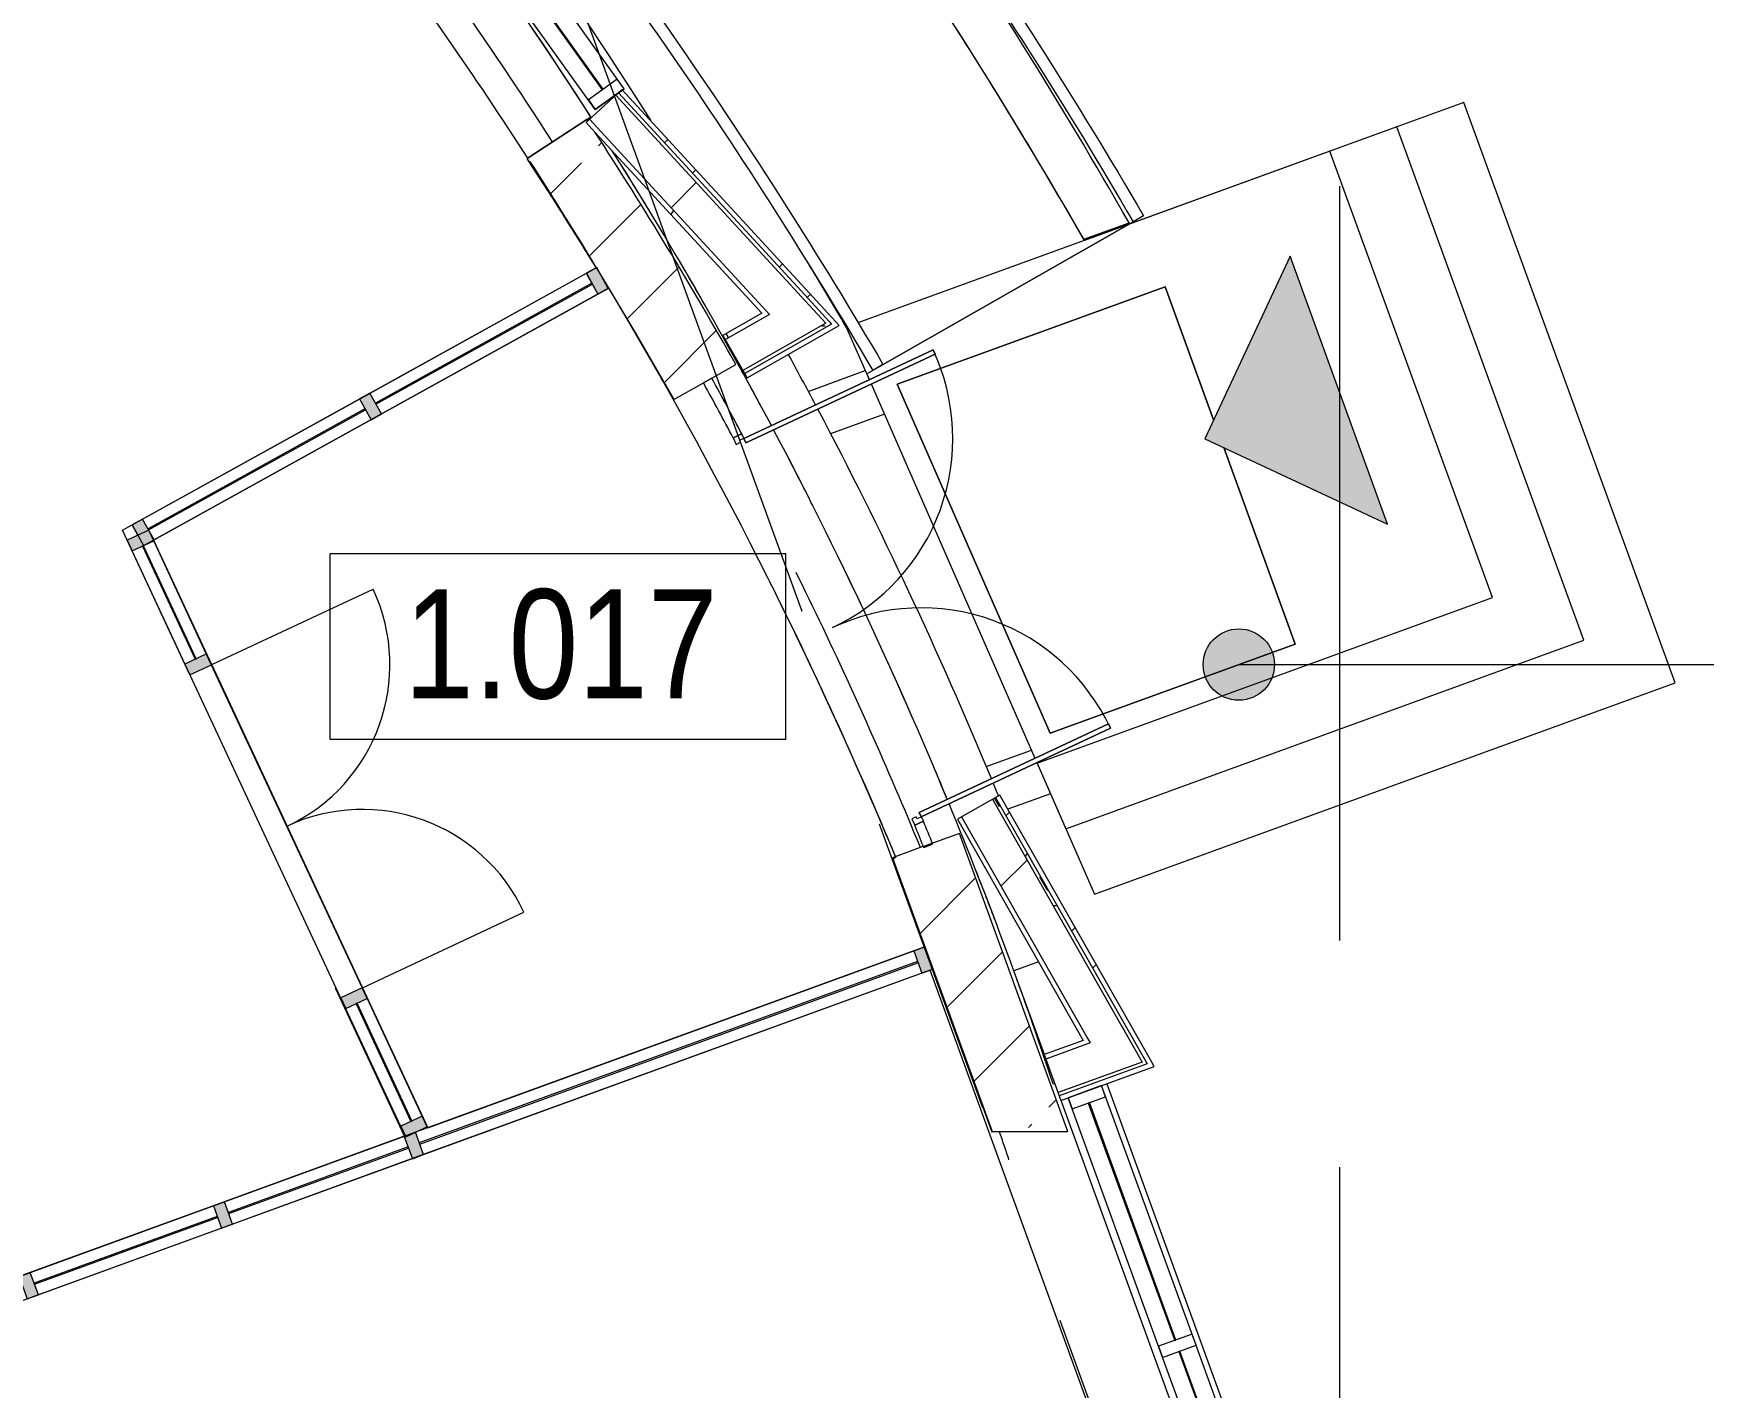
# Model space of a CAD drawing. Header units: millimetres. Extents: x 46431 to 216095, y -43515 to 31605.
# Drawn here: x 130036 to 137064, y 11789 to 17487 of the extents above; entities that cross this region are included whole.
import ezdxf

# ---------------------------------------------------------------- set-up
doc = ezdxf.new("R2010")
doc.units = ezdxf.units.MM
doc.linetypes.add('Осевые', pattern=[6350, 1270, -952.5, 3175, -952.5])
for name, color, linetype, lineweight in [('Высотные отметки', 7, 'Continuous', 9), ('Двери', 7, 'Continuous', 9), ('Импосты витража', 7, 'Continuous', 9), ('Импосты витража-1', 7, 'Continuous', 18), ('Каркас_Импост', 7, 'Continuous', 9), ('Линии-1', 7, 'Осевые', 9), ('Марки помещений', 7, 'Continuous', 9), ('Обобщенные модели', 7, 'Continuous', 9), ('Общие ребра', 7, 'Continuous', 9), ('Ограждение', 7, 'Continuous', 9), ('Оси-2', 7, 'Осевые', 9), ('Пандус', 7, 'Continuous', 9), ('Панель', 7, 'Continuous', 9), ('Перекрытия', 7, 'Continuous', 9), ('Поворот плана', 7, 'Continuous', 9), ('Поручни', 7, 'Continuous', 9), ('Стены', 7, 'Continuous', 9), ('Стены-1', 7, 'Continuous', 18), ('Фундамент несущей конструкции', 7, 'Continuous', 9), ('Черная _1 сплошная', 7, 'Continuous', 9), ('Штриховка разреза-3', 7, 'Continuous', 9), ('Элементы узлов', 7, 'Continuous', 9)]:
    doc.layers.add(name, color=color, linetype=linetype, lineweight=lineweight)
doc.layers.add('Импосты витража-2', color=7, linetype='Continuous', lineweight=9, true_color=0x787878)
doc.styles.add('Arial Narrow_1', font='Arial Narrow.ttf', dxfattribs={"height": 460})
pattern_1 = [(45, (0, 0), (-424.264, 424.264), [600, -100, 20, -100]), (45, (0, 424), (-424.264, 424.264), [])]
pattern_2 = [(45, (0, 0), (-502.8943, 502.8943), []), (45, (0, 762), (-502.8943, 502.8943), [])]
pattern_3 = [(45, (0, 0), (-707.107, 707.107), []), (135, (0, 0), (-707.107, -707.107), [])]
pattern_4 = [(0, (0, 0), (812.8, 203.2), [67.056, -542.544, 67.056, -542.544, -3251.2]), (0, (0, 0), (812.8, 203.2), [-1219.2, 67.056, -1152.144, 67.056, -542.544, -1422.4]), (0, (0, 0), (812.8, 203.2), [-3048, 67.056, -339.344, 67.056, -948.944]), (120, (304.8, 101.6), (-582.37636, 602.30545), [67.056, -542.544, 67.056, -542.544, -3251.2]), (120, (304.8, 101.6), (-582.37636, 602.30545), [-1219.2, 67.056, -1152.144, 67.056, -542.544, -1422.4]), (120, (304.8, 101.6), (-582.37636, 602.30545), [-3048, 67.056, -339.344, 67.056, -948.944]), (240, (406.4, 508), (-230.42364, -805.50545), [67.056, -542.544, 67.056, -542.544, -3251.2]), (240, (406.4, 508), (-230.42364, -805.50545), [-1219.2, 67.056, -1152.144, 67.056, -542.544, -1422.4]), (240, (406.4, 508), (-230.42364, -805.50545), [-3048, 67.056, -339.344, 67.056, -948.944])]

# ---------------------------------------------------------------- blocks, each defined once
blk = doc.blocks.new('консоль32 - консоль-1257068-План 1-го этажа на отм_ -6_000')
at = {"layer": 'Фундамент несущей конструкции'}
for p, q in [((134045.4, 14402.1), (134235.5, 14471.3)), ((134315.8, 14287.7), (134135.7, 14222.2))]:
    blk.add_line(p, q, dxfattribs=at)
blk = doc.blocks.new('консоль33 - консоль-1257087-План 1-го этажа на отм_ -6_000')
at = {"layer": 'Фундамент несущей конструкции'}
for p, q in [((133890.5, 14345.7), (134131.3, 14433.4)), ((134211.7, 14249.8), (133984.8, 14167.2))]:
    blk.add_line(p, q, dxfattribs=at)
blk = doc.blocks.new('Дверь - Двупольная_наруж_остекленная_с антипаникой - ДН4_27-18-8155140-План 1-го этажа на отм_ -6_000')
at = {"layer": 'Двери'}
for p, q in [((-859, 898.7), (-879, 898.7)), ((-879, 898.7), (-879, 19.7)), ((-859, 19.7), (-859, 898.7)), ((859, 19.7), (859, 898.7)), ((859, 898.7), (879, 898.7)), ((879, 898.7), (879, 19.7)), ((-879, 19.7), (-859, 19.7)), ((879, 19.7), (859, 19.7))]:
    blk.add_line(p, q, dxfattribs=at)
for centre, start, end in [((-879, 19.7), 360, 90), ((879, 19.7), 90, 180)]:
    blk.add_arc(centre, 879, start, end, dxfattribs=at)
at = {"layer": 'Каркас_Импост'}
for p, q in [((-880, 20), (-900, 20)), ((-900, 20), (-900, -20)), ((-880, 0), (-880, 20)), ((-870, 0), (-880, 0)), ((-870, -20), (-870, 0)), ((880, 0), (870, 0)), ((870, 0), (870, -20)), ((900, 20), (880, 20)), ((880, 20), (880, 0)), ((900, -20), (900, 20)), ((-900, -20), (-870, -20)), ((870, -20), (900, -20))]:
    blk.add_line(p, q, dxfattribs=at)
at = {"layer": 'Панель'}
for p, q in [((-879, 898.7), (-859, 898.7)), ((-879, 19.7), (-879, 898.7)), ((-859, 898.7), (-859, 19.7)), ((859, 898.7), (859, 19.7)), ((879, 898.7), (859, 898.7)), ((879, 19.7), (879, 898.7)), ((-859, 19.7), (-879, 19.7)), ((859, 19.7), (879, 19.7))]:
    blk.add_line(p, q, dxfattribs=at)
blk = doc.blocks.new('Пандус19-Л-М - Пандус19-Л-М-1436887-План 1-го этажа на отм_ -6_000')
at = {"layer": 'Обобщенные модели'}
for p, q in [((131518.3, 20616.1), (131665, 20752)), ((131665, 20752), (131668, 20748.9)), ((131518.3, 20616.1), (130748.2, 19902.4)), ((131522.1, 20612), (131518.3, 20616.1)), ((131522.1, 20612), (131518.3, 20616.1)), ((130748.2, 19902.4), (130756.3, 19893.7)), ((130751.1, 19898.4), (130748.2, 19902.4)), ((130755.3, 19892.7), (130751.1, 19898.4)), ((130755.9, 19893.3), (130751.1, 19898.4)), ((133113.7, 18684.1), (133110.8, 18688.1)), ((134455.5, 16620.6), (134646.2, 16690.1)), ((134646.2, 16690.1), (134649.7, 16685.3)), ((134458.5, 16616.6), (134455.5, 16620.6))]:
    blk.add_line(p, q, dxfattribs=at)
for centre, major_axis, start_param, end_param in [((115452.3, 5728.2), (17658.5, 12960), 0.000651, 0.101255), ((115452.3, 5728.2), (17658.5, 12960), 6.170125, 6.38444), ((115452.3, 5728.2), (17658.5, 12960), 6.261252, 6.283833), ((115452.3, 5728.2), (17658.5, 12960), 6.238535, 6.261095), ((115452.3, 5728.2), (17819.7, 13078.3), 6.168824, 6.247313), ((115452.3, 5728.2), (17658.5, 12960), 6.215819, 6.227836), ((115452.3, 5728.2), (17658.5, 12960), 6.193102, 6.215713), ((115452.3, 5728.2), (17658.5, 12960), 6.170385, 6.192983), ((115453.1, 5728.8), (16811.2, 12338.1), 6.178837, 6.194316)]:
    blk.add_ellipse(centre, major_axis=major_axis, ratio=0.998752, start_param=start_param, end_param=end_param, dxfattribs=at)
blk = doc.blocks.new('Прямоугольный импост - Прямоугольный черный-8339360-План 1-го этажа на отм_ -6_000')
at = {"layer": 'Импосты витража'}
for p, q in [((134389.5, 13008.4), (134530.4, 13059.7)), ((134778.6, 11939.1), (134389.5, 13008.4)), ((134919.6, 11990.4), (134530.4, 13059.7))]:
    blk.add_line(p, q, dxfattribs=at)
blk = doc.blocks.new('Прямоугольный импост - Прямоугольный черный-8339361-План 1-го этажа на отм_ -6_000')
at = {"layer": 'Импосты витража'}
for p, q in [((135324.2, 10878.8), (134919.6, 11990.4)), ((135183.3, 10827.5), (134778.6, 11939.1))]:
    blk.add_line(p, q, dxfattribs=at)
blk = doc.blocks.new('Прямоугольный импост - Прямоугольный черный-8339372-План 1-го этажа на отм_ -6_000')
at = {"layer": 'Импосты витража-1'}
for p, q in [((0, 75), (-50, 75)), ((-50, 75), (-50, -75)), ((0, -75), (0, 75)), ((-50, -75), (0, -75))]:
    blk.add_line(p, q, dxfattribs=at)
blk = doc.blocks.new('Прямоугольный импост - Прямоугольный черный-8339366-План 1-го этажа на отм_ -6_000')
at = {"layer": 'Импосты витража-1'}
for p, q in [((-25, 75), (25, 75)), ((-25, -75), (-25, 75)), ((25, 75), (25, -75)), ((25, -75), (-25, -75))]:
    blk.add_line(p, q, dxfattribs=at)
blk = doc.blocks.new('Ограждение - Ограждение-1782999-План 1-го этажа на отм_ -6_000')
at = {"layer": 'Поручни'}
for p, q in [((130728.7, 19867.8), (130765.2, 19902)), ((133610.8, 16094), (133567.6, 16068.7))]:
    blk.add_line(p, q, dxfattribs=at)
for points in [[(130765.2, 19902), (131030.6, 19619.1), (131288.3, 19328.9), (131537.9, 19031.9)], [(130728.7, 19867.8), (130940, 19642.6), (131146.4, 19412.8), (131347.7, 19178.5)]]:
    blk.add_open_spline(points, degree=3, dxfattribs=at)
for points, knots in [([(131565.5, 18921), (131633.8, 18838.9), (132036.2, 18347.9), (132732.8, 17415.7), (133300.7, 16524.3), (133567.6, 16068.7)], [0.0594137, 0.0594137, 0.0594137, 0.0594137, 0.0744785, 0.1489571, 0.2234356, 0.2234356, 0.2234356, 0.2234356]), ([(131604.4, 18952.4), (131672.7, 18870.3), (132075.9, 18378.3), (132774, 17444.1), (133343.2, 16550.7), (133610.8, 16094)], [0.0594497, 0.0594497, 0.0594497, 0.0594497, 0.0744785, 0.1489571, 0.2234356, 0.2234356, 0.2234356, 0.2234356])]:
    blk.add_open_spline(points, degree=3, knots=knots, dxfattribs=at)
blk = doc.blocks.new('Ограждение - Ограждение-1783003-План 1-го этажа на отм_ -6_000')
at = {"layer": 'Поручни'}
for p, q in [((131649.4, 20731.4), (131685.8, 20765.6)), ((134707.2, 16719.7), (134664, 16694.4))]:
    blk.add_line(p, q, dxfattribs=at)
for points in [[(131649.4, 20731.4), (132033.2, 20322.3), (132770.2, 19475.3), (133777.9, 18125.9), (134380.7, 17178.6), (134664, 16694.4)], [(131685.8, 20765.6), (132070.5, 20355.6), (132809.2, 19506.7), (133819.1, 18154.3), (134423.3, 17205), (134707.2, 16719.7)]]:
    blk.add_open_spline(points, degree=3, dxfattribs=at)
blk = doc.blocks.new('Прямоугольный импост - Прямоугольный черный-8339312-План 1-го этажа на отм_ -6_000')
at = {"layer": 'Импосты витража'}
for p, q in [((132522, 17254.3), (131946.5, 18057.4)), ((132400.1, 17167), (131824.6, 17970.1)), ((132493.6, 17233.9), (132400.1, 17167)), ((132522, 17254.3), (132514.3, 17248.8))]:
    blk.add_line(p, q, dxfattribs=at)
blk = doc.blocks.new('Прямоугольный импост - Прямоугольный черный-8339178-План 1-го этажа на отм_ -6_000')
at = {"layer": 'Импосты витража-1'}
for p, q in [((-50, 75), (0, 75)), ((-50, -75), (-50, 75)), ((0, 75), (0, -75)), ((0, -75), (-50, -75))]:
    blk.add_line(p, q, dxfattribs=at)
blk = doc.blocks.new('Прямоугольный импост - 50х100 мм-4883062-План 1-го этажа на отм_ -6_000')
at = {"layer": 'Импосты витража'}
for p, q in [((130451.6, 15309.3), (130542.3, 15351.5)), ((130774.9, 14853.2), (130542.3, 15351.5)), ((130684.3, 14810.9), (130451.6, 15309.3))]:
    blk.add_line(p, q, dxfattribs=at)
blk = doc.blocks.new('Прямоугольный импост - 50х100 мм-5468689-План 1-го этажа на отм_ -6_000')
at = {"layer": 'Импосты витража-2'}
blk.add_hatch(color=256, dxfattribs=at).paths.add_polyline_path([(0, 50), (0, -50), (-50, -50), (-50, 50)], flags=0)
at = {"layer": 'Импосты витража-1'}
for p, q in [((-50, 50), (0, 50)), ((-50, -50), (-50, 50)), ((0, 50), (0, -50)), ((0, -50), (-50, -50))]:
    blk.add_line(p, q, dxfattribs=at)
blk = doc.blocks.new('Прямоугольный импост - 50х100 мм-6288106-План 1-го этажа на отм_ -6_000')
at = {"layer": 'Импосты витража'}
for p, q in [((131430.1, 15961.2), (132362.6, 16477.6)), ((132362.6, 16477.6), (132411, 16390.1)), ((131478.5, 15873.7), (132411, 16390.1))]:
    blk.add_line(p, q, dxfattribs=at)
blk = doc.blocks.new('Дверь-Витраж-Двойная-Остекление - Дверь-Витраж-Двойная-Остекление-5642961-План 1-го этажа на отм_ -6_000')
at = {"layer": 'Панель'}
for p, q in [((-750, 50.8), (-750, 800.8)), ((750, 50.8), (750, 800.8))]:
    blk.add_line(p, q, dxfattribs=at)
at = {"layer": 'Поворот плана'}
for centre, start, end in [((-750, 50.8), 0, 90), ((750, 50.8), 90, 180)]:
    blk.add_arc(centre, 750, start, end, dxfattribs=at)
blk = doc.blocks.new('Прямоугольный импост - 50х100 мм-5642956-План 1-го этажа на отм_ -6_000')
at = {"layer": 'Импосты витража'}
for p, q in [((131430.5, 13448.6), (130774.9, 14853.2)), ((131339.9, 13406.3), (130684.3, 14810.9))]:
    blk.add_line(p, q, dxfattribs=at)
blk = doc.blocks.new('Прямоугольный импост - 50х100 мм-5468687-План 1-го этажа на отм_ -6_000')
at = {"layer": 'Импосты витража-2'}
blk.add_hatch(color=256, dxfattribs=at).paths.add_polyline_path([(25, 50), (25, -50), (-25, -50), (-25, 50)], flags=0)
at = {"layer": 'Импосты витража-1'}
for p, q in [((-25, 50), (25, 50)), ((-25, -50), (-25, 50)), ((25, 50), (25, -50)), ((25, -50), (-25, -50))]:
    blk.add_line(p, q, dxfattribs=at)
blk = doc.blocks.new('Прямоугольный импост - 50х100 мм-5468691-План 1-го этажа на отм_ -6_000')
at = {"layer": 'Импосты витража-2'}
blk.add_hatch(color=256, dxfattribs=at).paths.add_polyline_path([(-50, 50), (-50, -50), (0, -50), (0, 50)], flags=0)
at = {"layer": 'Импосты витража-1'}
for p, q in [((0, 50), (-50, 50)), ((-50, 50), (-50, -50)), ((0, -50), (0, 50)), ((-50, -50), (0, -50))]:
    blk.add_line(p, q, dxfattribs=at)
blk = doc.blocks.new('Прямоугольный импост - 50х100 мм-5468748-План 1-го этажа на отм_ -6_000')
at = {"layer": 'Импосты витража'}
for p, q in [((130451.6, 15419.4), (131430.1, 15961.2)), ((130540.9, 15354.6), (131478.5, 15873.7)), ((130475.8, 15375.7), (130451.6, 15419.4))]:
    blk.add_line(p, q, dxfattribs=at)
blk = doc.blocks.new('Прямоугольный импост - 50х100 мм-5643286-План 1-го этажа на отм_ -6_000')
at = {"layer": 'Импосты витража'}
for p, q in [((133787, 13643.3), (131647.9, 12864.8)), ((133787, 13643.3), (133821.2, 13549.4)), ((133821.2, 13549.4), (131654.3, 12760.7))]:
    blk.add_line(p, q, dxfattribs=at)
blk = doc.blocks.new('Прямоугольный импост - 50х100 мм-5642959-План 1-го этажа на отм_ -6_000')
at = {"layer": 'Импосты витража'}
for p, q in [((131693.2, 12885.9), (131430.5, 13448.6)), ((131600.7, 12847.6), (131339.9, 13406.3)), ((131693.2, 12885.9), (131643.8, 12862.8))]:
    blk.add_line(p, q, dxfattribs=at)
blk = doc.blocks.new('Прямоугольный импост - 50х100 мм-8257025-План 1-го этажа на отм_ -6_000')
at = {"layer": 'Импосты витража'}
for p, q in [((131600.7, 12847.6), (130816.7, 12562.2)), ((131654.3, 12760.7), (130850.9, 12468.3))]:
    blk.add_line(p, q, dxfattribs=at)
blk = doc.blocks.new('Прямоугольный импост - 50х100 мм-8257026-План 1-го этажа на отм_ -6_000')
at = {"layer": 'Импосты витража'}
for p, q in [((130816.7, 12562.2), (129999.2, 12264.7)), ((130850.9, 12468.3), (130033.4, 12170.7))]:
    blk.add_line(p, q, dxfattribs=at)
blk = doc.blocks.new('Марка помещения_Р - Марка помещения-4575829-План 1-го этажа на отм_ -6_000')
at = {"layer": 'Марки помещений'}
for p, q in [((-4.79375, -1.95625), (-4.79375, 1.95625)), ((4.79375, 1.95625), (-4.79375, 1.95625)), ((4.79375, -1.95625), (4.79375, 1.95625)), ((4.79375, -1.95625), (-4.79375, -1.95625))]:
    blk.add_line(p, q, dxfattribs=at)

msp = doc.modelspace()

# ---------------------------------------------------------------- hatches: boundary and pattern name
at = {"layer": 'Высотные отметки'}
h = msp.add_hatch(color=256, dxfattribs=at)
edge = h.paths.add_edge_path(flags=0)
edge.add_arc((135108, 14831.2), 150, 0, 360)
at = {"layer": 'Штриховка разреза-3'}
h = msp.add_hatch(dxfattribs=at)
h.set_pattern_fill('FP_6', color=256, style=0, pattern_type=2)
h.set_pattern_definition(pattern_3)
h.paths.add_polyline_path([(133132.6, 16304.4), (133266.4, 16380.6), (132486.5, 17227.4), (132376.1, 17125.8), (133118.7, 16319.5)], flags=0)
h = msp.add_hatch(dxfattribs=at)
h.set_pattern_fill('FP_3', color=256, style=0, pattern_type=2)
h.set_pattern_definition(pattern_2)
h.paths.add_polyline_path([(133394.5, 16263.6), (133412.3, 16273.8), (132512.2, 17251.1), (132497.5, 17237.6), (133384, 16274.9)], flags=0)
h = msp.add_hatch(dxfattribs=at)
h.set_pattern_fill('FP_4', color=256, style=0, pattern_type=2)
h.set_pattern_definition(pattern_1)
h.paths.add_polyline_path([(132731.1, 15946), (132992.2, 16093.7), (132801.3, 16423.3), (132587.7, 16774.4), (132399.7, 17070.7), (132361.4, 17112.3), (132366.1, 17122.4), (132364.8, 17124.3), (132113.7, 16960.1), (132260.4, 16732.1), (132403.7, 16502), (132607, 16161), (132726.8, 15953.4)], flags=0)
h = msp.add_hatch(dxfattribs=at)
h.set_pattern_fill('FP_5', color=256, style=0, pattern_type=2)
h.set_pattern_definition(pattern_4)
h.paths.add_polyline_path([(133100.8, 16309.4), (133118.7, 16319.5), (132376.1, 17125.8), (132361.4, 17112.3), (132726.8, 16715.5)], flags=0)
h = msp.add_hatch(dxfattribs=at)
h.set_pattern_fill('FP_5', color=256, style=0, pattern_type=2)
h.set_pattern_definition(pattern_4)
h.paths.add_polyline_path([(132947.5, 16199.1), (133132.6, 16304.4), (133118.7, 16319.5), (132937.6, 16216.5)], flags=0)
h = msp.add_hatch(dxfattribs=at)
h.set_pattern_fill('FP_5', color=256, style=0, pattern_type=2)
h.set_pattern_definition(pattern_4)
h.paths.add_polyline_path([(133029.2, 16055.7), (133394.5, 16263.6), (133384, 16274.9), (133021.7, 16068.7), (133025.5, 16062.2)], flags=0)
h = msp.add_hatch(dxfattribs=at)
h.set_pattern_fill('FP_5', color=256, style=0, pattern_type=2)
h.set_pattern_definition(pattern_4)
h.paths.add_polyline_path([(134700.6, 13158.9), (134714.9, 13164.1), (134084.4, 14271.8), (134071.4, 14264.4), (134625.3, 13291.1)], flags=0)
h = msp.add_hatch(dxfattribs=at)
h.set_pattern_fill('FP_3', color=256, style=0, pattern_type=2)
h.set_pattern_definition(pattern_2)
h.paths.add_polyline_path([(134722.4, 13150.9), (134741.5, 13157.8), (134101.8, 14281.7), (134084.4, 14271.8), (134714.9, 13164.1)], flags=0)
h = msp.add_hatch(dxfattribs=at)
h.set_pattern_fill('FP_6', color=256, style=0, pattern_type=2)
h.set_pattern_definition(pattern_3)
h.paths.add_polyline_path([(134482.4, 13239.1), (134625.3, 13291.1), (134071.4, 14264.4), (133941, 14190.2), (134472.3, 13256.7)], flags=0)
h = msp.add_hatch(dxfattribs=at)
h.set_pattern_fill('FP_4', color=256, style=0, pattern_type=2)
h.set_pattern_definition(pattern_1)
h.paths.add_polyline_path([(134069.5, 12867.1), (134388.8, 12867.1), (133932.4, 14121.1), (133650.5, 14018.4), (133986.9, 13094.1)], flags=0)
at = {"layer": 'Элементы узлов'}
msp.add_hatch(color=256, dxfattribs=at).paths.add_polyline_path([(135733.7, 15422.6), (135323.3, 16550.2), (134964.7, 15781.2)], flags=0)

# ---------------------------------------------------------------- linework, layer by layer
at = {"layer": 'Высотные отметки'}
msp.add_line((135108, 14831.2), (138625, 14831.2), dxfattribs=at)
msp.add_circle((135108, 14831.2), 150, dxfattribs=at)
at = {"layer": 'Линии-1'}
for centre, radius, start, end in [((116549.6, 6892.9), 18540, 32.89562, 48.07243), ((116604.2, 7000), 18560, 32.71142, 38.59018), ((116549.6, 6892.9), 18540, 31.28416, 32.84687), ((116549.6, 6892.9), 18540, 22.61897, 30.88007), ((116604.2, 7000), 18560, 22.36285, 29.0213), ((116549.6, 6892.9), 18540, 18.40804, 18.80077)]:
    msp.add_arc(centre, radius, start, end, dxfattribs=at)
at = {"layer": 'Общие ребра'}
for p, q in [((132486.5, 17227.4), (133252.5, 16395.7)), ((132497.5, 17237.6), (133265.9, 16403.3)), ((132364.8, 17124.3), (132113.7, 16960.1)), ((132361.4, 17112.3), (132368.4, 17118.7)), ((132368.4, 17118.7), (132361.4, 17112.3)), ((132399.7, 17070.7), (132361.4, 17112.3)), ((132361.4, 17112.3), (132399.7, 17070.7)), ((132367.3, 17120.4), (132364.8, 17124.3)), ((132376.1, 17125.8), (133118.7, 16319.5)), ((133252.5, 16395.7), (133266.4, 16380.6)), ((133265.9, 16403.3), (133384, 16274.9)), ((133266.4, 16380.6), (133370.7, 16267.3)), ((133132.6, 16304.4), (132947.5, 16199.1)), ((133118.7, 16319.5), (133132.6, 16304.4)), ((133370.7, 16267.3), (133021.7, 16068.7)), ((133394.5, 16263.6), (133029.2, 16055.7)), ((133384, 16274.9), (133394.5, 16263.6)), ((132855.6, 16016.4), (132890.4, 16036.1)), ((132890.4, 16036.1), (132855.6, 16016.4)), ((132731.1, 15946), (132855.6, 16016.4)), ((134084.4, 14271.8), (134629.6, 13313.9)), ((134071.4, 14264.4), (134615.3, 13308.7)), ((133941, 14190.2), (134472.3, 13256.7)), ((133780.8, 14065.9), (133778.9, 14065.2)), ((134615.3, 13308.7), (134625.3, 13291.1)), ((134625.3, 13291.1), (134700.6, 13158.9)), ((134629.6, 13313.9), (134714.9, 13164.1)), ((134482.4, 13239.1), (134296.1, 13171.3)), ((134472.3, 13256.7), (134482.4, 13239.1)), ((134700.6, 13158.9), (134347.4, 13030.3)), ((134722.4, 13150.9), (134352.6, 13016.2)), ((134714.9, 13164.1), (134722.4, 13150.9))]:
    msp.add_line(p, q, dxfattribs=at)
for centre, radius, start, end in [((116671.4, 6864.3), 18449.6, 31.49177, 33.17574), ((116998.2, 7300.2), 18095, 27.96378, 28.78984), ((116998.2, 7300.2), 18095, 21.95632, 22.26193)]:
    msp.add_arc(centre, radius, start, end, dxfattribs=at)
at = {"layer": 'Оси-2'}
for p, q in [((129251.3, 26095.3), (153940.5, -41737.8)), ((135531.6, 25417.1), (135531.6, -41733.9))]:
    msp.add_line(p, q, dxfattribs=at)
at = {"layer": 'Пандус'}
msp.add_line((133589.2, 16081.4), (134663.9, 16694.7), dxfattribs=at)
at = {"layer": 'Перекрытия'}
for p, q in [((136055.1, 17196.8), (134650.3, 16685.5)), ((136944, 14754.5), (136055.1, 17196.8)), ((132113.7, 16960.1), (132381.7, 17135.4)), ((135773.1, 17094.2), (134458.8, 16615.9)), ((136559.5, 14933.8), (135773.1, 17094.2)), ((135491.2, 16991.6), (133505.6, 16268.9)), ((135491.2, 16991.6), (134643.7, 16683.2)), ((136175, 15113.1), (135491.2, 16991.6)), ((136175, 15113.1), (135491.2, 16991.6)), ((134643.7, 16683.2), (133589.2, 16081.4)), ((130410.8, 15396.8), (132404.4, 16500.7)), ((132456, 16415), (130540.9, 15354.6)), ((133670.7, 16010.7), (134798, 16421)), ((134798, 16421), (133670.7, 16010.7)), ((134798, 16421), (135001.9, 15860.8)), ((135001.9, 15860.8), (134798, 16421)), ((133456.3, 16251), (133552.9, 16030.3)), ((133456.3, 16251), (133552.9, 16030.3)), ((133456.3, 16251), (133552.9, 16030.3)), ((133567.5, 16069), (133542.3, 16054.6)), ((133542.3, 16054.6), (133552.9, 16030.3)), ((133561, 16011.9), (134250.2, 14437.6)), ((133561, 16011.9), (134250.2, 14437.6)), ((133561, 16011.9), (134250.2, 14437.6)), ((133561, 16011.9), (134250.2, 14437.6)), ((134313.6, 14542.1), (133670.7, 16010.7)), ((133670.7, 16010.7), (134313.6, 14542.1)), ((135044.4, 15744), (135345.2, 14917.5)), ((135345.2, 14917.5), (135044.4, 15744)), ((130694.9, 14788.2), (130410.8, 15396.8)), ((130540.9, 15354.6), (131695, 12881.9)), ((134259.7, 14416), (136175, 15113.1)), ((134259.7, 14416), (136175, 15113.1)), ((135345.2, 14917.5), (134313.6, 14542.1)), ((134313.6, 14542.1), (135345.2, 14917.5)), ((134380.2, 14140.6), (136559.5, 14933.8)), ((131400.8, 13514.1), (130786.2, 14830.9)), ((134500.8, 13865.3), (136944, 14754.5)), ((134258.2, 14419.3), (134259.7, 14416)), ((134258.2, 14419.3), (134380.2, 14140.6)), ((134258.2, 14419.3), (134500.8, 13865.3)), ((134258.2, 14419.3), (134259.7, 14416)), ((131695, 12881.9), (133787, 13643.3)), ((133809.4, 13544.7), (129182.7, 11860.7)), ((136304.4, 6689.8), (133809.4, 13544.7)), ((131306.8, 13470.2), (131309.5, 13471.4)), ((131597.9, 12846.6), (131306.8, 13470.2)), ((135177.5, 10751.1), (134359.8, 12997.6)), ((129181.6, 11967.1), (131597.9, 12846.6))]:
    msp.add_line(p, q, dxfattribs=at)
for centre, radius, start, end in [((117131.2, 7343.5), 18123.4, 32.70302, 38.81464), ((117131.2, 7343.5), 18123.4, 33.15797, 33.4372), ((116671.1, 6864.1), 18450, 32.33377, 33.17573), ((117131.2, 7343.5), 18123.4, 31.27757, 31.93916), ((116671.1, 6864.1), 18450, 31.49182, 32.33154), ((117131.2, 7343.5), 18123.4, 29.763, 30.44112), ((116549.6, 6892.9), 18540, 22.61851, 30.60967), ((117131.2, 7343.5), 18123.4, 28.2537, 28.94307), ((117131.2, 7343.5), 18123.4, 26.74749, 27.44503), ((117131.2, 7343.5), 18123.4, 25.24326, 25.94699), ((117131.2, 7343.5), 18123.4, 23.74036, 24.44895), ((117131.2, 7343.5), 18123.4, 22.4502, 22.9509), ((117131.2, 7343.5), 18123.4, 22.23841, 22.38689), ((117131.2, 7343.5), 18123.4, 20.73715, 21.45286)]:
    msp.add_arc(centre, radius, start, end, dxfattribs=at)
at = {"layer": 'Стены'}
for p, q in [((134265.4, 13579.9), (134161.6, 13542.1)), ((134289.7, 13190.2), (134161.6, 13542.1)), ((134327.3, 13066.6), (134333.5, 13068.7)), ((134552.5, 13067.7), (135399.3, 10741.1)), ((135177.5, 10751.1), (134359.8, 12997.6))]:
    msp.add_line(p, q, dxfattribs=at)
for radius, start, end in [(18328.4, 32.24165, 38.73074), (18123.4, 32.69175, 38.80811), (18123.4, 27.94731, 32.17246), (18328.4, 27.91555, 28.67041), (18328.4, 22.48006, 27.85296), (18123.4, 22.45021, 27.88399), (18328.4, 22.23351, 22.41745), (18123.4, 18.40804, 22.3869)]:
    msp.add_arc((117131.2, 7343.5), radius, start, end, dxfattribs=at)
at = {"layer": 'Стены-1'}
for p, q in [((131898.1, 17992), (132429.9, 17249.8)), ((132434, 17252.8), (131902.2, 17994.9)), ((132512.2, 17251.1), (132368.4, 17118.7)), ((132429.9, 17249.8), (132434, 17252.8)), ((133283.7, 16413.4), (132512.2, 17251.1)), ((132368.4, 17118.7), (132367.3, 17120.4)), ((132399.7, 17070.7), (133100.8, 16309.4)), ((132385.6, 16436), (131474.9, 15931.8)), ((131477.4, 15927.4), (132388, 16431.6)), ((132388, 16431.6), (132385.6, 16436)), ((133412.3, 16273.8), (133283.7, 16413.4)), ((133100.8, 16309.4), (132937.6, 16216.5)), ((133039, 16038.3), (133426.2, 16258.7)), ((133426.2, 16258.7), (133412.3, 16273.8)), ((132937.6, 16216.5), (133039, 16038.3)), ((132890.4, 16036.1), (132992.2, 16093.7)), ((131431.2, 15907.6), (130518.3, 15402.1)), ((130520.8, 15397.7), (131433.6, 15903.2)), ((131433.6, 15903.2), (131431.2, 15907.6)), ((131474.9, 15931.8), (131477.4, 15927.4)), ((132980.5, 15785.2), (133016.8, 15802.2)), ((130518.3, 15402.1), (130520.8, 15397.7)), ((130499.2, 15331.5), (130494.7, 15329.3)), ((130494.7, 15329.3), (130716.7, 14853.6)), ((130721.3, 14855.7), (130499.2, 15331.5)), ((130716.7, 14853.6), (130721.3, 14855.7)), ((134101.8, 14281.7), (133923.7, 14180.3)), ((134648.7, 13320.9), (134101.8, 14281.7)), ((133780.7, 14172.3), (133744.5, 14155.3)), ((133923.7, 14180.3), (134453.3, 13249.8)), ((133778.9, 14065.2), (133650.5, 14018.4)), ((133932.4, 14121.1), (133780.8, 14065.9)), ((133782.7, 14061.1), (133819.8, 14076.1)), ((134388.8, 12867.1), (133932.4, 14121.1)), ((133650.5, 14018.4), (134069.5, 12867.1)), ((133756.3, 13581.6), (131659.9, 12818.6)), ((131661.6, 12813.9), (133758, 13576.9)), ((133758, 13576.9), (133756.3, 13581.6)), ((133821.2, 13549.4), (133819.3, 13548.7)), ((133819.3, 13548.7), (134068.1, 12865.1)), ((134069.5, 12867.1), (133821.2, 13549.4)), ((131398, 13405.9), (131393.5, 13403.8)), ((131393.5, 13403.8), (131624.4, 12909)), ((131629, 12911.1), (131398, 13405.9)), ((134741.5, 13157.8), (134648.7, 13320.9)), ((134453.3, 13249.8), (134289.3, 13190.1)), ((134289.3, 13190.1), (134359.4, 12997.4)), ((134751.5, 13140.2), (134741.5, 13157.8)), ((134359.4, 12997.4), (134751.5, 13140.2)), ((134479.4, 12987.9), (134474.7, 12986.2)), ((134474.7, 12986.2), (134838.2, 11987.4)), ((134842.9, 11989.1), (134479.4, 12987.9)), ((131624.4, 12909), (131629, 12911.1)), ((134068.1, 12865.1), (134070.3, 12865.1)), ((134069.5, 12867.1), (134388.8, 12867.1)), ((131612.9, 12801.5), (130856.4, 12526.2)), ((130858.1, 12521.5), (131614.6, 12796.8)), ((131614.6, 12796.8), (131612.9, 12801.5)), ((131659.9, 12818.6), (131661.6, 12813.9)), ((130809.4, 12509.1), (130038.9, 12228.6)), ((130811.2, 12504.4), (130809.4, 12509.1)), ((130856.4, 12526.2), (130858.1, 12521.5)), ((130040.6, 12223.9), (130811.2, 12504.4)), ((130038.9, 12228.6), (130040.6, 12223.9)), ((134838.2, 11987.4), (134842.9, 11989.1)), ((134860, 11942.2), (134855.3, 11940.5)), ((134855.3, 11940.5), (135242.8, 10875.8)), ((135247.5, 10877.5), (134860, 11942.2))]:
    msp.add_line(p, q, dxfattribs=at)
at = {"layer": 'Стены-1', "flags": 128}
for points in [[(132403.7, 16502), (132569.8, 16225.4), (132731.1, 15946)], [(133780.8, 14065.9), (133781.8, 14063.5), (133782.7, 14061.1)]]:
    msp.add_lwpolyline(points, dxfattribs=at)
at = {"layer": 'Стены-1'}
for centre, radius, start, end in [((116671.1, 6864.1), 18750, 29.48813, 32.98025), ((116998.2, 7300.2), 18135, 27.95749, 28.7977), ((116998.2, 7300.2), 18135, 21.94015, 22.26822)]:
    msp.add_arc(centre, radius, start, end, dxfattribs=at)
at = {"layer": 'Черная _1 сплошная'}
for p, q in [((135323.3, 16550.2), (134964.7, 15781.2)), ((135733.7, 15422.6), (135323.3, 16550.2)), ((134964.7, 15781.2), (135733.7, 15422.6))]:
    msp.add_line(p, q, dxfattribs=at)

# ---------------------------------------------------------------- block references
at = {"layer": 'Двери'}
for name, p, rotation in [('Дверь - Двупольная_наруж_остекленная_с антипаникой - ДН4_27-18-8155140-План 1-го этажа на отм_ -6_000', (133380.7, 14978.7), 295.1128553201198), ('Дверь-Витраж-Двойная-Остекление - Дверь-Витраж-Двойная-Остекление-5642961-План 1-го этажа на отм_ -6_000', (131057.4, 14129.8), 295.0219228159131)]:
    msp.add_blockref(name, p, dxfattribs=dict(at, rotation=rotation))
at = {"layer": 'Импосты витража'}
for name in ['Прямоугольный импост - Прямоугольный черный-8339312-План 1-го этажа на отм_ -6_000', 'Прямоугольный импост - 50х100 мм-6288106-План 1-го этажа на отм_ -6_000', 'Прямоугольный импост - 50х100 мм-5468748-План 1-го этажа на отм_ -6_000', 'Прямоугольный импост - 50х100 мм-4883062-План 1-го этажа на отм_ -6_000', 'Прямоугольный импост - 50х100 мм-5642956-План 1-го этажа на отм_ -6_000', 'Прямоугольный импост - 50х100 мм-5643286-План 1-го этажа на отм_ -6_000', 'Прямоугольный импост - 50х100 мм-5642959-План 1-го этажа на отм_ -6_000', 'Прямоугольный импост - Прямоугольный черный-8339360-План 1-го этажа на отм_ -6_000', 'Прямоугольный импост - 50х100 мм-8257025-План 1-го этажа на отм_ -6_000', 'Прямоугольный импост - 50х100 мм-8257026-План 1-го этажа на отм_ -6_000', 'Прямоугольный импост - Прямоугольный черный-8339361-План 1-го этажа на отм_ -6_000']:
    msp.add_blockref(name, (0, 0), dxfattribs=at)
at = {"layer": 'Импосты витража', "extrusion": (0, 0, -1)}
for name, p, rotation in [('Прямоугольный импост - Прямоугольный черный-8339178-План 1-го этажа на отм_ -6_000', (-132461.1, 17210.7), 234.3751861530552), ('Прямоугольный импост - 50х100 мм-5468687-План 1-го этажа на отм_ -6_000', (-131454.3, 15917.5), 331.02671144011), ('Прямоугольный импост - 50х100 мм-5468689-План 1-го этажа на отм_ -6_000', (-130475.8, 15375.7), 331.02671144011), ('Прямоугольный импост - 50х100 мм-5468687-План 1-го этажа на отм_ -6_000', (-130729.6, 14832), 244.9780771840869), ('Прямоугольный импост - 50х100 мм-5468689-План 1-го этажа на отм_ -6_000', (-133804.1, 13596.4), 160.0000000000005), ('Прямоугольный импост - 50х100 мм-5468687-План 1-го этажа на отм_ -6_000', (-131385.2, 13427.5), 244.9780771840869), ('Прямоугольный импост - 50х100 мм-5468689-План 1-го этажа на отм_ -6_000', (-131647.9, 12864.8), 244.9780771840869), ('Прямоугольный импост - 50х100 мм-5468687-План 1-го этажа на отм_ -6_000', (-131637.2, 12807.7), 160.0000000000005), ('Прямоугольный импост - 50х100 мм-5468687-План 1-го этажа на отм_ -6_000', (-130833.8, 12515.3), 160.0000000000005), ('Прямоугольный импост - 50х100 мм-5468687-План 1-го этажа на отм_ -6_000', (-130016.3, 12217.7), 160.0000000000005), ('Прямоугольный импост - Прямоугольный черный-8339366-План 1-го этажа на отм_ -6_000', (-134849.1, 11964.8), 250.0000000000006)]:
    msp.add_blockref(name, p, dxfattribs=dict(at, rotation=rotation))
at = {"layer": 'Импосты витража'}
for name, p, rotation in [('Прямоугольный импост - 50х100 мм-5468691-План 1-го этажа на отм_ -6_000', (132430.5, 16458), 28.97328855989002), ('Прямоугольный импост - 50х100 мм-5468691-План 1-го этажа на отм_ -6_000', (130475.8, 15375.7), 115.0219228159131), ('Прямоугольный импост - Прямоугольный черный-8339372-План 1-го этажа на отм_ -6_000', (134460, 13034), 109.9999999999994)]:
    msp.add_blockref(name, p, dxfattribs=dict(at, rotation=rotation))
at = {"layer": 'Марки помещений', "xscale": 199.9999999999999, "yscale": 199.9999999999999, "zscale": 199.9999999999999}
msp.add_blockref('Марка помещения_Р - Марка помещения-4575829-План 1-го этажа на отм_ -6_000', (132243.8, 14906.6), dxfattribs=at)
at = {"layer": 'Обобщенные модели'}
msp.add_blockref('Пандус19-Л-М - Пандус19-Л-М-1436887-План 1-го этажа на отм_ -6_000', (0, 0), dxfattribs=at)
at = {"layer": 'Ограждение'}
for name in ['Ограждение - Ограждение-1783003-План 1-го этажа на отм_ -6_000', 'Ограждение - Ограждение-1782999-План 1-го этажа на отм_ -6_000']:
    msp.add_blockref(name, (0, 0), dxfattribs=at)
at = {"layer": 'Фундамент несущей конструкции'}
for name, p in [('консоль33 - консоль-1257087-План 1-го этажа на отм_ -6_000', (-595.1, 1635.1)), ('консоль32 - консоль-1257068-План 1-го этажа на отм_ -6_000', (0, 0))]:
    msp.add_blockref(name, p, dxfattribs=at)

# ---------------------------------------------------------------- texts
at = {"layer": 'Марки помещений', "insert": (131595.9, 15148.5), "char_height": 460, "width": 1587.341, "attachment_point": 1, "style": 'Arial Narrow_1'}
msp.add_mtext('1.017', dxfattribs=at)

doc.saveas('drawing.dxf')
